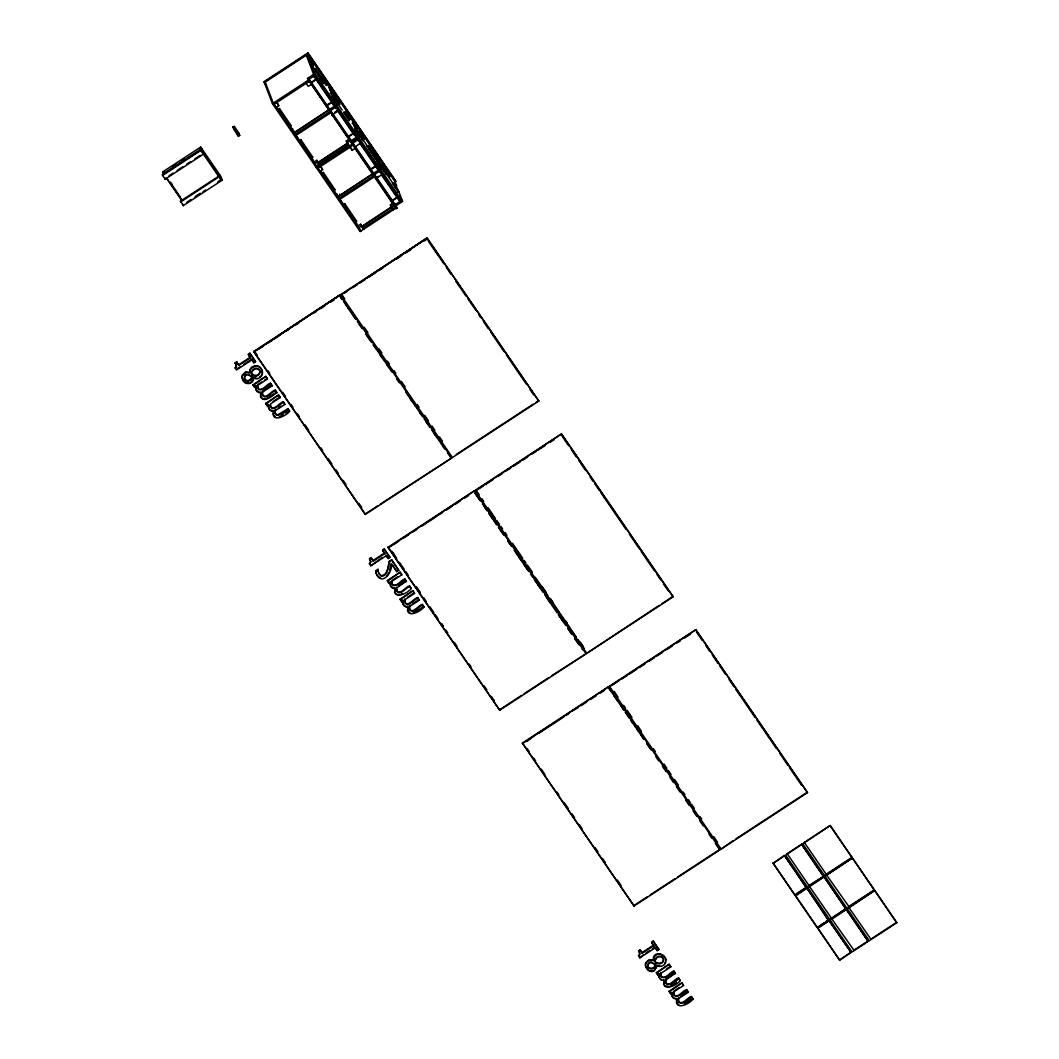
<?xml version="1.0" encoding="UTF-8"?>
<svg xmlns="http://www.w3.org/2000/svg" width="1059" height="1059" viewBox="0 0 1059 1059"><rect width="100%" height="100%" fill="white"/><g stroke="black" fill="none" stroke-linecap="round" stroke-linejoin="round"><path stroke-width="1.5" d="M261.308 369.22C257.655 362.575 248.772 368.664 249.831 372.305C248.706 364.865 260.382 363.211 261.957 370.359M653.35 960.844C651.589 947.527 672.412 955.734 664.086 964.921C658.129 968.866 657.44 962.671 654.449 970.772C651.086 973.142 646.625 970.269 645.778 966.642A5.877 5.586 -20.9 0 1 645.95 963.412C648.558 957.204 654.674 964.1 654.74 956.237C657.718 952.65 663.728 953.96 665.304 958.223M376.858 575.13L375.495 570.854L377.931 569.265L378.381 572.178M268.589 407.49L268.814 405.054L267.384 405.981L265.756 403.32L278.583 394.941L280.211 397.602L270.641 403.863L270.641 406.908M659.188 976.782L659.175 973.711L657.745 974.637L659.413 974.333M671.936 995.354L672.161 992.918L670.731 993.845L669.103 991.184L681.93 982.805L683.558 985.466L673.987 991.727L673.987 994.772M253.22 377.189L252.704 380.168L250.864 382.286M260.514 395.523L260.938 392.651C257.43 393.644 254.848 389.553 256.066 386.469L255.828 385.847L254.637 387.409L256.066 386.469M676.608 1001.96L677.032 999.087L673.471 998.306L671.909 995.778M261.758 381.968L257.655 384.655C255.987 394.861 267.834 387.356 270.773 383.835L270.535 383.212C266.881 383.729 261.917 392.214 258.012 388.454M257.655 384.655L257.893 388.335M262.433 394.319L262.354 391.433L262.606 395.219M276.24 409.33L275.102 410.018C273.368 420.357 285.268 412.719 288.22 409.264L287.982 408.642L277.524 414.996L275.115 413.169M275.181 412.891L275.102 410.018M396.781 590.115L396.688 587.229M404.829 601.79L404.737 599.023L404.988 602.703M410.574 605.126L409.436 605.801L409.687 609.587M409.529 608.687L409.436 605.801M661.359 976.319C665.264 980.078 670.228 971.593 673.881 971.077L674.12 971.699C671.181 975.22 659.333 982.726 661.001 972.519L661.24 976.199M666.19 979.019L665.701 979.297C663.967 989.543 675.867 982.143 678.819 978.556L678.581 977.92C674.927 978.437 669.963 986.922 666.058 983.162M665.701 979.297L665.952 983.083M678.806 1001.748C682.711 1005.507 687.675 997.022 691.328 996.506L691.567 997.128C688.615 1000.729 676.714 1008.128 678.448 997.882L678.7 1001.655M262.155 373.311L262.116 370.902M639.676 953.457L638.643 956.211L639.861 954.636L639.371 952.213M255.828 385.847L256.318 390.321L259.309 392.148M268.576 404.419C267.464 407.622 269.886 412.242 273.685 411.223L269.886 409.82L268.562 407.914M393.657 587.944L390.652 586.104L390.162 581.643L390.4 582.265C389.196 585.349 391.764 589.439 395.272 588.447L395.047 592.497M402.91 600.215L401.732 601.777L402.91 600.215C401.705 603.299 404.273 607.389 407.781 606.397L408.019 607.019C405.16 619.422 420.741 611.665 423.957 607.085L422.316 604.424C418.662 604.954 413.698 613.426 409.793 609.666M403.148 600.85C401.943 603.921 404.512 608.012 408.019 607.019M659.175 973.711L659.4 977.828M671.922 992.283L672.147 996.413M390.903 564.182L389.593 570.245M376.62 574.507C382.18 586.17 393.141 571.741 391.353 563.719L396.781 571.622L398.74 570.338L391.684 559.787L389.288 561.349C387.832 566.247 387.925 575.275 381.2 575.712L378.526 572.932M389.288 561.349L389.527 561.985C388.071 566.869 388.163 575.897 381.452 576.334L378.765 573.568L377.931 569.265M260.699 392.015L260.713 396.715M273.447 410.601L273.222 414.665L275.737 417.365M273.685 411.223C270.826 423.626 286.407 415.869 289.61 411.289L287.982 408.642M395.033 587.811C392.174 600.599 407.424 593.768 411.21 588.513L409.568 585.852C405.915 586.368 400.951 594.854 397.046 591.094M407.781 606.397L407.556 610.461L410.071 613.161M678.581 977.92L680.209 980.581C676.436 985.836 661.187 992.667 664.046 979.879L664.059 984.579M244.669 375.707L244.55 378.619M244.483 377.428L245.834 375.455A2.939 2.793 -20.9 0 1 248.415 375.018L252.002 376.925C252.174 381.452 245 383.159 244.311 377.984M648.015 963.571C645.5 969.409 655.468 970.031 655.111 964.153L653.721 963.266M251.46 371.974L253.683 368.982M388.971 572.376L386.985 575.95M308.924 59.092L313.477 65.684M311.465 64.625C309.784 65.261 308.593 57.795 307.454 54.049L306.183 54.883M329.971 90.267L330.911 90.015L329.389 86.017M332.076 96.501L333.029 95.72L331.215 90.796M354.924 128.642L358.802 137.577L351.323 142.369M374.33 155.369L374.886 154.588L376.925 159.856M376.925 160.862L386.045 174.033M396.543 186.874L393.842 182.81M397.774 192.235L398.846 191.6L396.503 186.94M787.049 853.726L801.742 844.102M804.258 842.487L830.177 825.477L852.191 857.75L824.643 875.767L802.775 843.851L830.177 825.477M806.733 887.468L794.978 895.159L773.136 863.323L784.865 855.566L806.733 887.468L805.978 887.76L806.415 887.217M808.891 885.562L823.915 876.15L802.073 844.314L785.606 855.169L807.448 887.005L823.942 876.23M826.099 874.31L852.018 857.313M848.881 907.51L874.774 890.473L896.788 922.76L869.24 940.763L847.372 908.847L874.774 890.473M850.946 952.306L828.972 920.417L850.973 952.187M854.084 950.452L831.659 918.696L846.34 909.112L868.155 941.385L846.128 909.363M261.269 375.521L261.825 374.476M664.615 963.386L665.171 962.34M234.118 127.106L233.139 127.027M330.885 90.081L329.296 85.885M332.923 96.859L336.881 105.609L335.504 106.31M352.806 122.037L351.231 117.853M376.925 160.518L376.461 161.22M845.876 908.529L831.487 918.272L809.354 886.198L824.034 876.6L845.664 908.701M235.164 362.84L236.581 366.229L235.297 368.333L236.329 365.593L235.164 362.84L236.726 361.807L238.963 365.355L250.427 357.863L248.19 354.315L249.924 353.177L255.55 361.648L253.803 362.787L251.605 359.305L243.901 364.349M369.392 563.507L370.676 561.389L369.498 558.622L371.06 557.603L373.298 561.151L384.761 553.658L382.524 550.111L384.271 548.972L389.884 557.444L388.15 558.583L386.191 555.737L370.782 565.81L369.392 563.507L369.631 564.129L370.915 562.011L369.498 558.622M329.918 90.531L330.421 90.214M352.131 123.334L353.11 122.738M354.911 127.954L353.057 122.619M773.136 863.323L784.415 855.394L806.349 887.627M801.531 844.367L823.558 876.375M654.21 970.15L656.051 968.032L656.567 965.053L656.805 965.689M352.647 121.97L357.042 128.827M352.581 123.281L363.714 138.901M870.842 939.161L848.921 907.51M657.03 956.846L654.634 961.095C657.242 964.286 663.781 964.1 663.344 958.964M259.508 377.203L260.501 376.422M806.164 887.442L797.162 874.112M807.448 887.005L809.182 885.47M806.759 888.011L828.562 919.874M823.372 876.203L802.537 845.625M824.643 875.767L826.391 874.231M828.919 920.615L817.574 927.869L839.575 960.156L851.304 952.398L829.462 920.562L817.733 928.319M307.904 52.95L395.828 181.314L307.904 52.95L264.009 81.649L272.415 103.663L360.153 231.524L395.907 208.16M308.09 53.44L264.207 82.165L266.246 85.329M264.379 82.615L306.289 55.214M163.748 173.795L162.967 171.73L200.707 147.055L220.576 176.032L222.112 180.255L183.313 205.618L180.48 201.17L218.644 176.231L222.112 180.255M172.379 166.74L176.376 164.119M181.711 160.624L184.385 158.89M232.927 127.159L234.198 126.325L238.765 132.997L239.718 135.459L238.434 136.293L232.927 127.159L238.434 136.293M311.505 64.639L314.947 73.64L313.663 74.474L306.117 54.764M307.573 78.737L308.421 78.181L396.159 206.042L396.993 208.226L396.132 208.769L307.467 78.432L313.623 74.408L401.348 202.269M203.063 153.515L203.963 153.82L165.178 179.183L162.609 175.45L162.212 174.417L201.011 149.054L201.528 150.087M163.827 173.941L185.232 159.949M187.906 158.188L201.289 149.451M308.288 79.637L314.748 75.586L315.251 76.605L314.404 77.161L314.748 75.586M162.609 175.45L201.409 150.087L201.011 149.054M272.415 103.663L308.169 80.285L308.99 81.49L274.096 104.311M315.013 75.996L314.126 76.764L332.42 103.279M202.031 150.232L219.094 175.993M315.132 76.288L314.43 76.169M202.19 150.338L202.004 151.225M233.867 129.635L235.151 128.801L234.198 126.325M276.783 102.551L276.32 101.889L273.632 103.636L276.068 107.462L278.755 105.701L278.04 103.848M310.962 84.641L308.275 86.401L306.077 83.198L309.254 80.352L308.421 78.181M201.885 150.907L201.925 149.928M201.581 151.503L202.428 150.947L201.25 147.863L200.403 148.419M273.871 104.259L276.32 101.889M306.077 83.198L308.54 80.828M311.796 81.847L316.641 79.081L311.439 82.973M168.99 175.794L173.08 173.12M177.157 170.446L182.611 166.885M186.702 164.211L190.792 161.537M194.882 158.863L200.336 155.302M237.494 133.818L238.765 132.997M279.483 108.481L278.239 109.858L279.483 108.481L291.212 125.783L289.795 126.709L291.212 125.783M326.013 105.45L332.222 101.783L334.935 105.913M327.019 105.688L332.367 102.18M219.544 176.522L180.758 201.885L180.48 201.17M333.916 103.663L333.453 104.934L333.479 103.941M220.934 178.68L220.974 177.7M220.629 179.275L220.828 178.375M196.299 195.836L200.31 193.215M186.9 202.203L190.911 199.582M194.922 196.948L197.609 195.2M202.957 191.705L205.631 189.958M217.664 182.082L221.437 178.812M335.147 105.781L294.084 132.627L289.584 126.061M329.812 110.996L335.968 106.972M328.978 109.805L329.693 111.658L294.786 134.48L292.496 128.457M336.656 107.661L335.928 108.534L335.955 107.528M295.607 135.671L330.514 112.863L329.693 111.658M334.67 112.32L337.397 110.546L354.063 134.956M331.626 115.219L338.311 110.838L337.397 110.546M301.008 139.854L299.763 141.218L301.008 139.854L312.736 157.142L311.32 158.069L312.736 157.142M347.537 136.81L353.746 133.156L348.543 137.048M316.787 160.319L319.699 165.363L316.787 160.319L314.099 162.08L316.284 167.6L352.038 144.223L352.859 145.427M346.319 141.019L349.007 139.258L349.708 141.112L347.021 142.872L349.218 146.063L346.319 141.019L347.021 142.872M317.501 162.173L314.814 163.933L316.998 167.123L319.461 164.754M317.66 162.649L347.233 143.309M350.503 141.165L356.671 137.141M318.468 162.49L347.339 143.614M357.439 138.279L358.71 137.445M351.442 142.661L352.29 142.105L353.124 144.289L349.947 147.135L352.144 150.325L354.831 148.578M317.66 164.966L348.53 144.779M352.157 143.561L358.313 139.536M358.273 141.099L359.001 140.225M317.74 168.196L320.427 166.435L322.624 169.625L319.924 171.386L317.74 168.196L320.189 165.813L320.652 166.488L320.175 165.244L322.624 169.625M349.947 147.135L352.409 144.752M317.952 168.235L351.522 146.301M355.308 146.91L360.51 143.018L359.742 143.111L377.322 168.871L377.772 167.587L377.626 168.275M323.352 172.418L322.095 173.782L323.352 172.418L335.081 189.707L333.664 190.633L335.081 189.707M371.894 150.643L373.165 149.809L374.78 153.926M371.987 150.775L373.258 149.941M369.869 169.387L376.091 165.72L378.791 169.85M370.888 169.612L376.236 166.117M377.242 167.574L378.05 167.997M377.931 167.693L376.925 168.143M337.953 196.55L379.003 169.705M379.374 170.247L380.644 169.414M379.466 170.38L380.737 169.546L377.216 160.399M372.927 175.423L380.128 170.896C381.889 172.683 377.785 171.968 380.406 171.293M372.847 173.729L373.562 175.595L338.655 198.404L336.934 193.903M339.476 199.608L374.383 176.787L373.562 175.595M375.813 178.044L378.54 176.257M398.846 200.23L381.359 174.748L382.021 174.378L376.832 178.269M344.863 203.778L343.619 205.155L344.863 203.778L356.605 221.079L355.189 222.006L356.605 221.079M391.393 200.747L397.602 197.093L400.315 201.21M392.412 200.985L397.602 197.093M360.656 224.243L363.555 229.3L360.656 224.243L357.968 226.004L360.867 231.061L360.629 230.438M358.683 227.857L361.371 226.11M390.89 206.809L393.577 205.049L392.876 203.196L390.175 204.943L393.088 210L391.923 207.485M361.516 226.573L391.102 207.246M400.527 201.078L394.372 205.102L395.192 206.306L402.579 201.369L399.137 192.367L355.374 128.576M362.337 226.414L395.219 204.546M395.311 206.598L396.159 206.042M362.866 228.016L393.736 207.829M339.383 295.315L279.311 335.147L339.383 295.315L342.097 299.247M235.402 363.462L236.726 361.807M250.427 357.863L248.428 354.95L249.924 353.177M253.71 351.495L340.085 295.024L451.743 457.965L365.368 514.436L253.71 351.495L365.368 514.436M340.786 294.561L427.161 238.103L538.819 401.043L452.458 457.501L340.958 295.011L427.161 238.103M254.703 351.257L272.613 339.542M253.882 351.945L340.085 295.024M258.992 349.007L263.148 346.293M268.576 342.745L272.785 339.992M274.056 339.158L279.536 335.571M286.393 331.096L289.133 329.296M295.977 324.822L298.717 323.035M313.795 313.173L316.535 311.386M320.652 308.698L324.756 306.011M330.236 302.424L334.353 299.737M344.691 292.972L347.431 291.185M352.912 287.598L357.029 284.911M359.769 283.124L365.249 279.536M369.366 276.849L374.846 273.275M378.95 270.588L383.067 267.901M396.768 258.939L400.871 256.252M406.352 252.664L410.468 249.977M424.169 241.015L426.909 239.228M238.725 364.733L250.189 357.24M237.481 368.545L240.049 366.864M235.045 367.711L236.435 370.015L251.843 359.941M253.803 362.787L255.312 361.026M242.829 379.85L242.193 378.156A5.877 5.586 -20.9 0 1 242.365 374.926L245.662 371.855L249.831 372.305M254.637 387.409L253.008 384.748L265.835 376.355L267.464 379.016L257.893 385.277M253.247 385.37L265.835 376.355M264.498 380.181L267.225 378.394M270.72 386.032L262.844 391.155M270.535 383.212L272.163 385.873L262.592 392.068M260.474 396.079C263.413 404.485 273.301 394.981 276.862 392.717L275.234 390.056C271.581 390.572 266.616 399.058 262.711 395.298M275.234 390.056L275.472 390.692C272.295 391.287 264.829 401.308 262.367 394.583M276.624 392.082L266.934 398.33M265.994 403.956L278.583 394.941M273.129 401.44L279.973 396.966M275.34 410.64L284.911 404.445L283.282 401.785C279.629 402.301 274.665 410.786 270.76 407.027M283.282 401.785L283.521 402.42C280.529 403.611 271.541 413.566 270.244 405.359M278.649 407.755L281.059 406.179M280.939 416.187L283.349 414.612M285.758 413.036L289.372 410.667M365.196 513.986L377.547 505.924M380.287 504.124L451.743 457.965M456.389 454.377L533.167 404.181M535.907 402.394L538.647 400.593M369.737 559.258L371.06 557.603M384.761 553.658L382.762 550.746L384.271 548.972M388.044 547.291L474.419 490.82L586.077 653.76L499.716 710.232L388.044 547.291L499.716 710.232M475.134 490.357L561.495 433.899L673.167 596.826L586.792 653.297L475.292 490.807L561.495 433.899M388.216 547.728L474.419 490.82M393.882 544.26L389.103 547.199M394.689 543.902L398.806 541.215M402.91 538.528L408.509 534.874M412.507 532.267L416.809 529.447M422.104 525.992L426.473 523.133M427.584 522.405L436.149 516.805M442.649 512.556L436.745 516.051M446.527 510.014L452.246 506.281M454.827 504.6L460.466 500.907M464.491 498.273L468.687 495.533M477.41 489.642L483.142 486.081M485.882 484.294L492.832 479.753M498.22 476.232L502.509 473.426M506.44 470.858L510.795 468.012M513.284 466.37L520.472 461.684M522.881 460.109L526.998 457.422M532.227 453.993L536.582 451.147M537.76 450.379L544.803 445.773M550.19 442.252L554.4 439.498M373.059 560.529L384.523 553.036M382.1 557.616L370.782 565.81M388.15 558.583L389.646 556.809M389.527 561.985L391.684 559.787M376.316 573.806L375.733 571.489L378.248 570.007M396.781 571.622L398.502 569.716M390.4 582.265L388.984 583.191L387.342 580.544L400.17 572.151L401.811 574.812L392.227 581.073L392.24 584.131M387.581 581.166L400.17 572.151M397.456 576.864L391.989 580.451C390.334 590.644 402.168 583.152 405.107 579.63L404.869 578.995C401.215 579.525 396.251 587.997 392.346 584.25M399.031 585.759L406.259 581.034L404.869 578.995M406.259 581.034L396.926 587.851M409.568 585.852L409.807 586.474C406.63 587.083 399.164 597.104 396.701 590.379M401.732 601.777L400.09 599.116L412.917 590.737L414.559 593.397L404.975 599.646M400.328 599.751L412.917 590.737M407.477 597.236L414.307 592.762M409.674 606.436L419.258 600.241L417.617 597.58C413.963 598.097 408.999 606.582 405.094 602.823M417.617 597.58L417.855 598.203C414.678 598.825 407.172 608.859 404.75 602.081M412.984 603.551L419.007 599.606M422.316 604.424L422.554 605.06C419.377 605.669 411.911 615.689 409.449 608.951M423.706 606.463L412.891 613.148M499.544 709.782L521.478 695.445M524.218 693.645L548.893 677.522M551.633 675.721L586.077 653.76M659.28 605.351L586.792 653.297M662.021 603.564L672.995 596.389M522.391 743.074L608.753 686.616L720.424 849.556L634.05 906.014L522.391 743.074L634.05 906.014M609.468 686.153L695.842 629.681L807.501 792.622L721.126 849.093L609.64 686.603L695.842 629.681M522.55 743.524L608.753 686.616M538.621 733.424L563.798 716.969M566.022 715.513L568.776 713.726M578.36 707.452L572.641 710.814M581.007 705.718L586.58 702.077M590.631 699.43L596.177 695.803M600.254 693.142L604.398 690.428M611.758 685.438L619.369 680.275M621.368 679.335L623.672 677.641M624.333 677.403L627.074 675.602M629.642 673.921L636.671 669.328M639.411 667.541L644.918 663.94M648.995 661.266L654.515 657.665M657.215 655.892L662.722 652.304M666.813 649.63L672.306 646.03M676.41 643.356L680.527 640.655M684.63 637.981L690.111 634.394M633.878 905.577L647.592 896.616M650.332 894.815L675.007 878.692M677.747 876.892L718.876 850.006M733.291 840.581L721.126 849.093M736.031 838.781L807.329 792.185M640.073 949.671L638.749 951.326L640.073 949.671L642.31 953.219L653.774 945.727L651.537 942.179L653.284 941.041L658.897 949.513L657.149 950.651L654.952 947.17L652.384 948.851M653.774 945.727L651.775 942.814L653.284 941.041M642.072 952.597L653.535 945.105M643.395 954.728L639.782 957.879L655.19 947.805M645.964 953.047L649.816 950.532M657.149 950.651L658.658 948.89M653.112 960.209L649.008 959.719L645.712 962.79A5.877 5.586 -20.9 0 0 645.54 966.02L648.201 969.925M657.983 975.273L656.355 972.612L669.182 964.219L670.81 966.88L661.24 973.142M656.593 973.234L669.182 964.219M666.468 968.945L670.572 966.258M796.077 893.875L806.349 887.19M666.839 978.622L675.271 973.102L673.881 971.077M795.441 895.821L807.17 888.064L829.038 919.967L817.283 927.658L795.441 895.821L806.839 887.852L828.244 920.231L828.707 919.715L825.98 921.409M852.469 857.975L825.08 876.349L846.948 908.265L874.482 890.262L852.469 857.975L826.563 874.959L848.921 906.636M675.271 973.102L665.939 979.932M676.357 982.315L670.281 986.194M669.341 991.82L681.93 982.805M675.112 990.205L679.216 987.518M678.687 998.505L688.257 992.309L686.629 989.649C682.976 990.165 678.012 998.65 674.106 994.891M686.629 989.649L686.867 990.284C683.929 993.792 672.081 1001.298 673.749 991.092L673.987 991.727M680.791 996.413L688.019 991.687M684.286 1004.051L692.718 998.531L691.328 996.506M692.718 998.531L692.957 999.153C689.171 1004.395 673.961 1011.252 676.794 998.465L674.226 998.319L672.412 996.757M817.283 927.658L823.439 923.064M848.55 906.663L874.31 889.812M846.671 909.31L830.203 920.178L852.045 952.001L868.512 941.147L846.697 909.39M839.575 960.156L850.814 952.253M853.633 950.4L868.009 941.014M872.206 938.274L896.616 922.31M332.288 97.163L333.042 95.694L331.083 90.637M401.268 594.125L402.526 593.397M332.936 96.012L337.331 102.67M355.122 128.457L363.211 140.741M374.582 154.137L378.976 160.796M804.363 842.501L826.391 874.535M787.155 853.739L809.182 885.774M278.557 417.352L279.682 416.902M249.898 382.789L246.826 383.001M653.244 970.653L649.154 970.507M265.809 398.78L262.989 398.78M400.143 594.562L397.324 594.576M669.156 986.644L664.933 985.73M399.111 192.354L392.412 183.313M255.259 368.28C264.591 367.592 257.694 381.836 251.526 373.853C251.287 369.922 257.125 366.824 259.614 370.372M658.605 956.145L661.637 956.555M664.284 980.515L660.723 979.734L659.161 977.205M308.553 58.232L313.173 64.89M398.409 191.772L394.848 186.503M254.901 377.878L256.45 378.169M658.248 965.742L659.797 966.033M380.975 578.346L377.295 575.659M248.177 374.383L251.764 376.289C251.883 379.665 246.999 382.498 244.881 379.175M652.476 962.591L651.523 962.247A2.939 2.793 -20.9 0 0 648.929 962.697M679.084 1005.229L676.569 1002.529M245.807 382.643L243.199 380.287M661.478 979.734L659.664 978.185M251.287 373.231C253.895 376.422 260.435 376.236 259.998 371.1M262.248 398.409L261.017 397.165M396.582 594.205L395.351 592.961M310.817 64.056L315.397 70.715M662.219 957.005C667.038 962.168 658.327 966.735 654.872 961.718C654.634 957.786 660.472 954.689 662.96 958.236M307.454 54.049L395.1 181.777L396.622 185.762L395.603 186.583M321.367 76.83L326.834 84.786M328.647 87.447L338.748 102.167M345.115 111.447L350.582 119.415M358.869 131.475L364.322 139.444M369.79 147.4L373.43 152.708M381.703 164.767L389.897 176.707M315.304 68.345L327.125 85.58M330.858 91.021L339.965 104.285M347.246 114.901L349.973 118.873M368.267 145.533L373.721 153.489M374.727 154.958L389.288 176.178M311.611 64.149L313.424 66.81M323.432 81.397L326.172 85.382M318.124 74.686L323.591 82.642M343.698 111.963L349.166 119.919M355.625 129.33L362.906 139.947M369.273 149.226L386.654 174.563M311.147 64.903L323.895 83.436M330.262 92.729L342.176 110.096M344.003 112.757L349.457 120.713M366.851 146.049L375.945 159.313M320.202 79.253L322.929 83.237M333.956 99.334L336.683 103.305M314.947 73.64L402.579 201.369M427.333 238.54L538.819 401.043M561.667 434.336L673.167 596.826M696.015 630.131L807.501 792.622M830.349 825.927L852.191 857.75M852.641 858.425L874.482 890.262M874.946 890.923L896.788 922.76M428.273 241.015L432.046 246.707M432.482 247.356L438.347 255.907M439.088 256.768L443.761 263.784M446.289 267.278L451.068 274.44M455.714 281.217L459.632 286.91M460.361 287.783L465.934 296.11M467.575 298.294L475.676 310.102M478.946 315.066L480.812 317.779M483.447 321.42L488.239 328.608M490.648 331.93L504.031 351.641M506.52 355.056L515.707 368.638M516.117 369.247L522.008 377.825M522.616 378.725L526.522 384.404M530.056 389.553L533.776 394.981M562.051 436.07L568.683 445.852M571.264 449.479L576.122 456.694M578.624 460.215L580.464 462.889M580.769 463.458L585.64 470.567M590.128 476.974L593 481.302M594.721 483.685L599.447 490.688M600.705 492.395L603.577 496.724M603.987 497.32L610.024 506.109M610.5 506.798L617.384 516.845M617.927 517.639L621.646 523.053M621.964 523.384L626.015 529.421M629.417 534.239L633.229 539.931M633.732 540.659L639.649 549.144M641.158 551.487L644.957 557.021M645.421 557.696L652.318 567.743M652.635 568.206L654.436 570.841M657.017 574.468L660.75 580.041M663.45 583.986L668.176 590.737M696.412 631.879L702.117 640.338M705.744 645.474L709.583 651.219M712.27 655.005L717.989 663.463M719.736 665.886L725.455 674.345M729.069 679.481L733.847 686.589M735.542 689.052L740.188 695.816M740.731 696.478L755.054 717.486M756.589 719.604L762.493 728.327M763.129 729.121L769.919 739.156M770.595 740.003L776.432 748.634M779.927 753.611L787.909 765.379M789.445 767.603L795.283 776.101M795.944 777.081L801.716 785.5M314.232 75.745L319.183 83.079M320.877 85.554L331.004 100.314M342.481 117.059L335.359 106.072M344.241 119.601L356.446 137.286M358.101 139.682L365.726 150.921M367.499 153.515L375.561 165.257M379.625 171.042L382.18 174.775M382.776 175.781L389.037 184.901M390.824 187.509L395.47 194.274M309.254 80.352L396.993 208.226M308.513 80.087L329.045 110.017M330.911 112.744L347.709 137.22M355.175 148.101L392.505 202.521M305.852 82.589L306.303 83.251M349.708 146.513L350.172 147.188M824.829 878.123L845.757 908.635M276.558 102.498L278.755 105.701M277.882 109.011L287.783 123.44M295.805 135.128L313.808 161.365M320.851 171.637L324.451 176.879M326.251 179.5L337.053 195.24M339.674 199.066L349.563 213.494M351.363 216.115L357.664 225.302M276.2 106.681L294.19 132.918L329.839 109.249M295.911 135.433L314.814 162.967M320.056 170.618L338.059 196.855L373.695 173.186M339.78 199.357L357.783 225.593M361 230.968L273.275 103.107L265.227 82.059M785.328 856.877L795.335 871.464M772.977 862.873L794.978 895.159M795.269 895.371L817.111 927.207M817.574 927.869L839.403 959.706M486.28 484.651L485.922 484.267M239.718 135.459L235.098 128.708L234.079 129.502M341.951 294.773L344.744 298.837M364.256 327.271L367.976 332.685M379.122 348.941L381.915 353.004M387.488 361.132L389.341 363.833M393.988 370.61L395.854 373.324M401.427 381.439L405.147 386.866M417.22 404.472L419.086 407.172M424.659 415.3L428.379 420.714M432.085 426.142L434.878 430.206M439.525 436.97L442.305 441.034M479.25 494.871L476.51 490.807M481.871 498.683L483.725 501.397M488.146 507.698L493.017 514.939M493.56 515.72L495.347 518.328M496.737 520.353L499.517 524.417M500.828 526.31L502.615 528.918M505.103 532.545L506.957 535.258M512.45 543.254L522.749 558.278M524.192 560.37L525.979 562.964M527.395 565.043L532.32 572.085M542.274 586.712L545.981 592.14M550.627 598.904L553.42 602.968M565.493 620.574L567.359 623.288M580.372 642.244L583.152 646.308M614.194 691.421L618.059 697.193M623.645 705.32L625.498 708.021M627.007 710.218L629.84 714.229M630.145 714.799L631.998 717.499M637.584 725.627L641.423 731.226M653.377 748.647L655.23 751.361M664.046 764.069L666.852 768.291M668.242 770.317L671.035 774.381M674.623 779.49L678.462 785.222M683.108 791.986L684.974 794.7M688.429 799.744L690.216 802.351M691.474 804.178L694.267 808.242M699.84 816.37L701.693 819.07M713.779 836.676L717.486 842.104M547.927 595.701L535.298 577.301M549.687 598.136L559.536 612.499M560.105 613.465L576.348 637.121M578.148 639.755L584.343 648.664M345.697 304.502L348.398 308.447M354.699 317.634L350.198 311.068L355.771 319.394M357.413 321.579L360.113 325.523M370.584 340.773L366.242 334.644M373.284 344.704L375.985 348.649M377.785 351.284L382.286 357.849M384.999 361.781L388.6 367.036M408.244 395.669L411.977 401.109M414.771 405.187L420.37 413.341M424.103 418.782L427.836 424.222M431.569 429.663L435.302 435.117M438.108 439.194L443.708 447.348M447.441 452.789L450.234 456.879M474.975 492.991L480.495 501.039M482.335 503.727L486.015 509.088M488.781 513.112L492.461 518.486M493.838 520.485L496.605 524.509M503.038 533.908L498.445 527.197L504.084 535.536M507.645 540.606L510.412 544.63M516.382 553.354L520.988 560.052M523.755 564.076L527.435 569.451M533.961 578.955L535.814 581.669M537.681 584.383L543.267 592.524M546.987 597.938L550.706 603.365M558.556 614.869L563.428 621.898M568.074 628.675L570.867 632.752M579.233 644.957L574.587 638.167L578.24 643.634M582.582 649.816L582.026 649.021M609.296 688.76L611.096 691.381M613.796 695.313L617.397 700.568M620.998 705.81L623.698 709.742M625.498 712.363L629.099 717.618M630.449 719.591L632.249 722.212M634.95 726.156L638.551 731.398M641.251 735.33L643.951 739.261M646.652 743.206L650.252 748.448M340.455 297.076L342.256 299.697M343.553 301.577L346.333 305.641M347.67 307.573L349.47 310.208M359.345 324.597L362.138 328.661M365.845 334.075L371.643 342.534M373.284 344.916L377.057 350.41M379.757 354.355L384.43 361.159M386.972 364.852L388.772 367.486M389.077 367.936L391.87 372M396.516 378.765L399.296 382.828M405.809 392.307L407.662 395.02M410.283 398.833L415.102 405.862M419.616 412.428L422.528 416.69M426.142 421.959L429.967 427.532M433.608 432.84L437.393 438.36M442.94 446.435L444.806 449.162M475.094 493.295L479.74 500.073M484.294 506.705L487.18 510.915M488.901 513.416L496.711 524.814M507.618 540.699L511.444 546.272M514.131 550.19L517.838 555.604M519.267 557.669L525.277 566.433M525.701 567.055L528.467 571.079M530.85 574.56L532.703 577.274M535.324 581.087L540.143 588.102M544.789 594.88L550.667 603.431M551.289 604.358L556.981 612.645M558.331 614.617L560.145 617.251M560.582 617.9L565.546 625.141M568.021 628.742L571.86 634.341M613.148 694.519L608.395 687.45M613.902 695.617L618.403 702.17M618.734 702.646L620.587 705.347M621.103 706.101L623.804 710.046M625.234 712.125L629.205 717.909M630.568 719.895L635.453 727.017M636.856 729.069L643.819 739.208M646.599 743.272L651.245 750.037M655.892 756.814L658.685 760.878M662.404 766.292L666.124 771.707M669.831 777.121L673.55 782.548M676.344 786.612L680.063 792.026M685.636 800.154L689.343 805.568M693.063 810.982L696.782 816.396M699.575 820.46L703.282 825.888M708.868 834.002L711.648 838.066M715.368 843.494L719.087 848.908M221.715 179.223L201.885 150.153L200.707 147.055M201.409 150.087L206.571 157.407M221.066 178.997L220.034 175.225L220.55 177.978M201.303 151.106L219.716 177.938M164.37 171.968L163.946 172.246M170.552 182.095L172.392 184.782M162.967 171.73L163.51 172.524M171.558 184.253L180.507 197.292M166.7 178.256L181.896 200.416L166.144 177.581M526.958 741.446L533.696 736.27M391.856 551.223L394.623 555.247M416.253 586.765L419.933 592.127M441.55 623.645L443.39 626.332M254.875 351.694L255.616 352.581M256.252 353.693L257.165 355.03M267.887 370.663L269.741 373.364M282.753 392.333L285.546 396.384M291.119 404.512L292.972 407.225M297.619 413.99L299.472 416.703M305.058 424.831L308.765 430.245M320.851 447.851L322.704 450.565M328.29 458.693L331.997 464.107M335.716 469.521L338.509 473.585M343.156 480.362L345.936 484.413M358.948 503.382L361.741 507.446M392.929 552.904L396.648 558.318M399.322 562.223L404.075 569.16M405.584 571.357L408.205 575.116M416.161 586.765L419.999 592.365M423.6 597.594L426.38 601.658M429.954 606.86L433.819 612.499M435.315 614.683L438.002 618.602M441.577 623.804L443.364 626.412M445.892 630.105L447.758 632.805M454.258 642.297L457.051 646.361M469.124 663.967L470.99 666.667M483.989 685.623L486.783 689.687M491.429 696.465L494.209 700.529M527.263 748.7L529.129 751.413M533.776 758.178L535.629 760.891M541.202 769.019L544.922 774.433M557.008 792.039L558.861 794.753M564.434 802.868L568.154 808.295M571.873 813.709L574.653 817.773M579.299 824.537L582.093 828.601M595.105 847.571L597.885 851.621M602.531 858.399L605.324 862.463M617.397 880.069L621.117 885.483M250.176 353.812L255.55 361.648M266.074 376.991L267.464 379.016M270.773 383.835L272.163 385.873M275.472 390.692L276.862 392.717M278.821 395.563L280.211 397.602M283.521 402.42L284.911 404.445M288.22 409.264L289.61 411.289M384.51 549.608L389.884 557.444M391.923 560.41L398.74 570.338M400.408 572.787L401.811 574.812M405.107 579.63L406.51 581.656M409.807 586.474L411.21 588.513M413.156 591.359L414.559 593.397M417.855 598.203L419.258 600.241M422.554 605.06L423.957 607.085M653.522 941.676L658.897 949.513M669.42 964.855L670.81 966.88M674.12 971.699L675.51 973.737M678.819 978.556L680.209 980.581M682.168 983.427L683.558 985.466M686.867 990.284L688.257 992.309M691.567 997.128L692.957 999.153M251.605 359.305L253.564 362.165M385.953 555.101L387.898 557.961M654.952 947.17L656.911 950.029M392.015 564.407L396.529 571M253.008 384.748L254.398 386.773M265.756 403.32L267.384 405.981M387.342 580.544L388.984 583.191M400.09 599.116L401.493 601.155M656.355 972.612L657.745 974.637M669.103 991.184L670.731 993.845M236.964 362.443L238.963 365.355M371.299 558.239L373.298 561.151M640.311 950.307L642.31 953.219M638.392 955.575L639.782 957.879M242.59 379.228C243.927 385.688 254.345 384.748 253.458 377.825C258.396 381.306 264.935 374.807 261.719 369.737M638.511 950.704L639.61 952.848M379.228 170.009L379.744 171.055M379.824 171.465L380.221 172.193M377.666 166.647L378.447 168.712M333.347 96.475L336.788 105.476M351.429 148.472L352.144 150.325M333.055 104.219L333.453 104.934M308.526 80.259L308.99 81.49M359.001 228.519L360.153 231.524M339.608 194.168L340.005 195.213M293.886 131.157L295.037 134.175M249.765 372.344L250.003 372.98L245.913 372.477L242.604 375.548A5.877 5.586 -20.9 0 0 242.445 378.778M183.313 205.618L182.638 204.175L182.889 204.824M164.9 178.468L165.178 179.183M396.529 589.479L396.94 591.001M665.462 958.766L665.608 959.957M245.582 374.833A2.939 2.793 -20.9 0 1 246.443 374.409M655.349 964.789C655.653 971.858 643.951 968.548 649.18 963.319A2.939 2.793 -20.9 0 1 651.762 962.883L655.349 964.789M426.473 238.381L366.388 278.213L426.473 238.381M824.365 876.812L807.871 887.601L829.74 919.503L846.234 908.728L824.392 876.892"/></g></svg>
